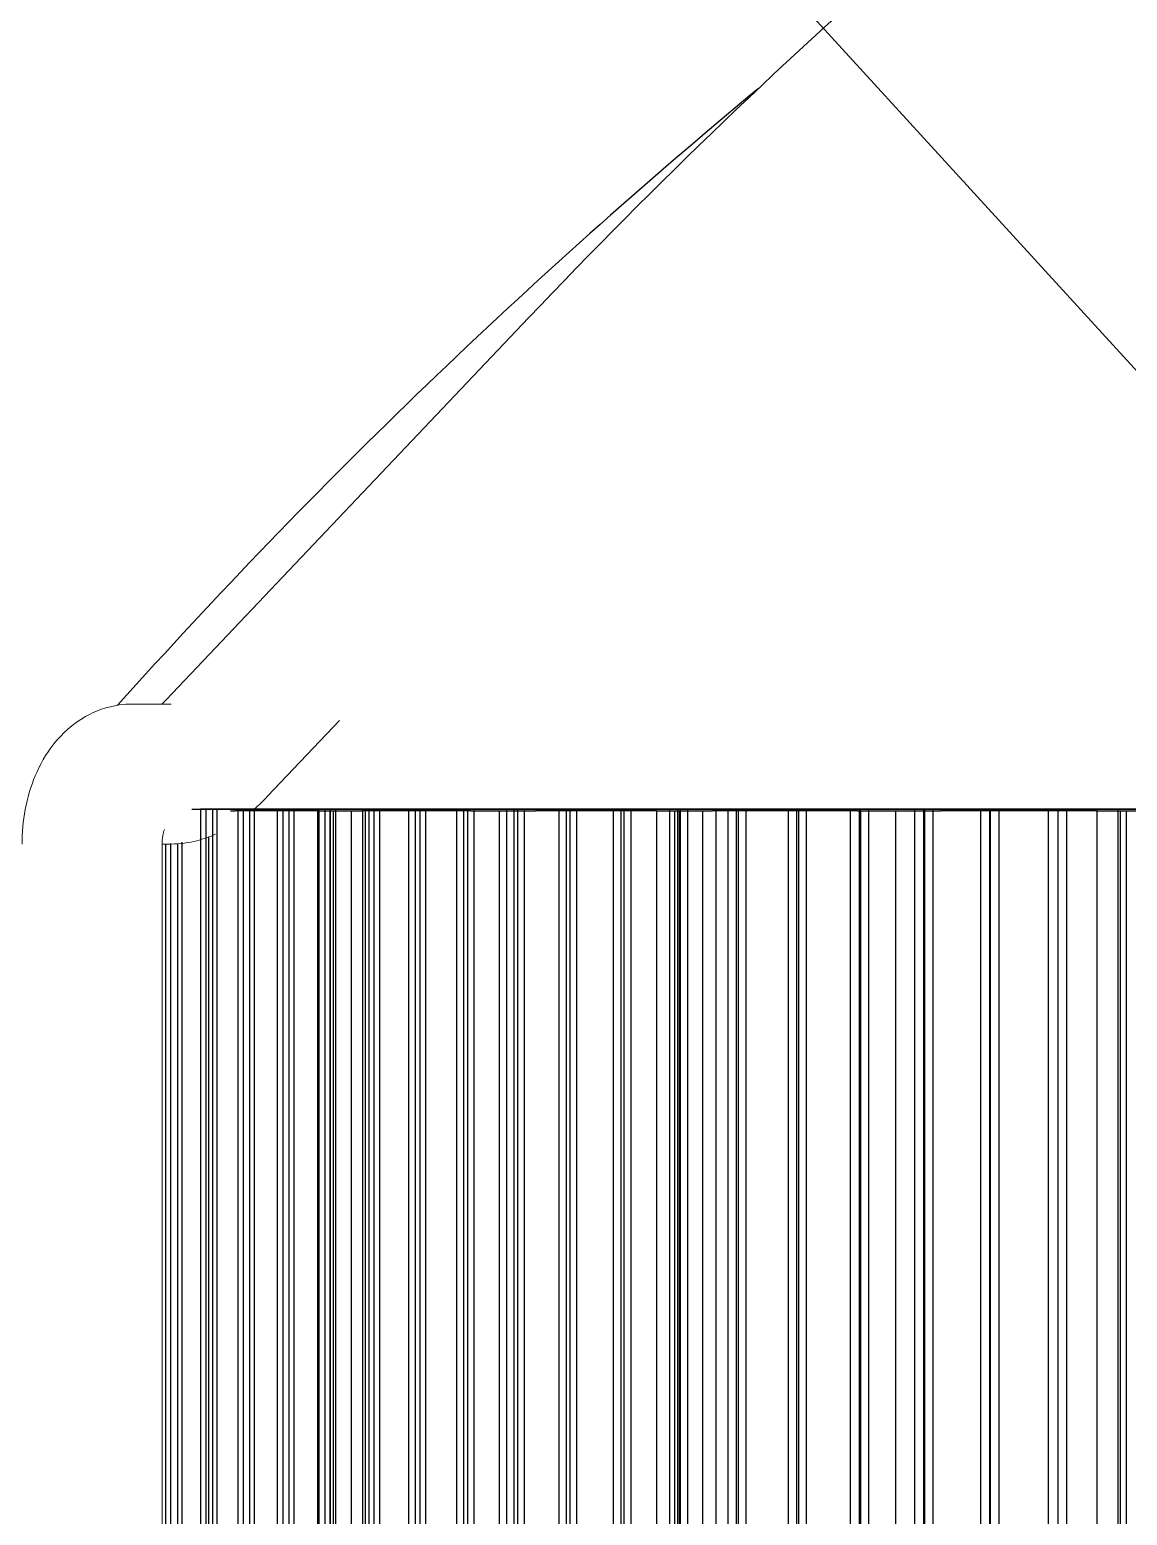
# Model space of a CAD drawing. Header units: millimetres. Extents: x -4172 to 126100, y -2 to 142133.
# Drawn here: x 44038 to 47174, y 46864 to 51110 of the extents above; entities that cross this region are included whole.
import ezdxf

# ---------------------------------------------------------------- set-up
doc = ezdxf.new("R2010")
doc.units = ezdxf.units.MM
doc.header["$LTSCALE"] = 100
doc.layers.add('P_Atmospheric Air (AA)', color=7, linetype='Continuous', lineweight=18, true_color=0x00e100)
doc.layers.add('Symbol', color=7, linetype='Continuous', lineweight=18)
doc.layers.add('Visible', color=7, linetype='Continuous', lineweight=25)

# ---------------------------------------------------------------- blocks, each defined once
blk = doc.blocks.new('Balloon40')
at = {"layer": 'Symbol'}
blk.add_line((476.632, 496.282), (434.987, 541.877), dxfattribs=at)

msp = doc.modelspace()

# ---------------------------------------------------------------- linework, layer by layer
at = {"layer": 'P_Atmospheric Air (AA)'}
for p, q in [((44427.12, 49194.29), (45462.95, 50286.33)), ((44331.03, 49182.58), (44441.61, 49182.58)), ((44717.33, 48919.02), (44922.7, 49135.53)), ((44415.82, 48782.58), (44441.61, 48782.58)), ((44415.82, 45357.58), (44415.82, 48782.58))]:
    msp.add_line(p, q, dxfattribs=at)
for points, knots in [([(45462.95, 50286.33), (45826.5, 50669.61), (46207.17, 51034.91), (46999.4, 51726.32), (47410.96, 52052.43), (48261.35, 52662.57), (48700.19, 52946.6), (49601.26, 53470.06), (50063.5, 53709.48), (51007.31, 54141.6), (51488.88, 54334.3), (51977.98, 54502.77)], [5.49778714, 5.49778714, 5.49778714, 5.49778714, 5.59171005, 5.59171005, 5.68563295, 5.68563295, 5.77955585, 5.77955585, 5.87347875, 5.87347875, 5.96740166, 5.96740166, 5.96740166, 5.96740166]), ([(44015.82, 48782.58), (44015.82, 48815.59), (44018.77, 48848.59), (44030.97, 48913.76), (44040.18, 48945.94), (44066.47, 49008.76), (44083.51, 49039.53), (44129.67, 49097.75), (44159.13, 49125.54), (44225.53, 49162.99), (44258.81, 49175.1), (44306.39, 49181.72), (44318.71, 49182.58), (44331.03, 49182.58)], [4.712389, 4.712389, 4.712389, 4.712389, 5.0265482, 5.0265482, 5.3407075, 5.3407075, 5.6548668, 5.6548668, 5.969026, 5.969026, 6.2032627, 6.2032627, 6.2831853, 6.2831853, 6.2831853, 6.2831853]), ([(44414.72, 49182.58), (44415.15, 49182.94), (44415.59, 49183.31), (44418.74, 49186.01), (44421.74, 49188.8), (44425.61, 49192.72), (44426.36, 49193.5), (44427.12, 49194.29)], [-0.47545887, -0.47545887, -0.47545887, -0.47545887, -0.44974816, -0.44974816, -0.29708289, -0.29708289, -0.26075067, -0.26075067, -0.26075067, -0.26075067]), ([(44415.82, 48782.58), (44415.82, 48787.07), (44416.03, 48791.57), (44416.81, 48800.06), (44417.38, 48804.07), (44418.71, 48811.12), (44419.46, 48814.2), (44420.89, 48819.17), (44421.58, 48821.1), (44422.61, 48823.66), (44422.96, 48824.34), (44422.96, 48824.34)], [4.71238898, 4.71238898, 4.71238898, 4.71238898, 4.87141218, 4.87141218, 5.02772992, 5.02772992, 5.17744031, 5.17744031, 5.32066412, 5.32066412, 5.45823286, 5.45823286, 5.45823286, 5.45823286]), ([(44441.61, 48782.58), (44468.24, 48782.58), (44492.57, 48786.32), (44534.08, 48796.93), (44551.83, 48803.36), (44568.48, 48810.72)], [5.05742163, 5.05742163, 5.05742163, 5.05742163, 5.25042423, 5.25042423, 5.41783579, 5.41783579, 5.41783579, 5.41783579])]:
    msp.add_open_spline(points, degree=3, knots=knots, dxfattribs=at)
msp.add_open_spline([(44679.35, 48882.58), (44692.63, 48894.13), (44705.27, 48906.3), (44717.33, 48919.02)], degree=3, dxfattribs=at)
at = {"layer": 'Visible'}
for p, q in [((44500.75, 48882.58), (44526.72, 48882.58)), ((47919.49, 48882.58), (44525.42, 48882.58)), ((44559.59, 48882.58), (44525.42, 48882.58)), ((44526.72, 48882.58), (44559.59, 48882.58)), ((44526.72, 45357.58), (44526.72, 48882.58)), ((44540.47, 48882.58), (44632.96, 48882.58)), ((44540.47, 48882.58), (44540.47, 45357.58)), ((44573.34, 48882.58), (44540.47, 48882.58)), ((44559.59, 48882.58), (44559.59, 45357.58)), ((44665.54, 48882.58), (44573.34, 48882.58)), ((44573.34, 45357.58), (44573.34, 48882.58)), ((44596.08, 48882.58), (47919.49, 48882.58)), ((44611.48, 48877.58), (44623.3, 48877.58)), ((47919.49, 48882.58), (44613.77, 48882.58)), ((44860.85, 48877.58), (44623.3, 48877.58)), ((44632.96, 45175.6), (44632.96, 48882.58)), ((44632.96, 48882.58), (44665.54, 48882.58)), ((44647.55, 48882.58), (44745.53, 48882.58)), ((44680.14, 48882.58), (44647.55, 48882.58)), ((44647.55, 48882.58), (44647.55, 45162.35)), ((44665.54, 48882.58), (44665.54, 45141.54)), ((44777.81, 48882.58), (44680.14, 48882.58)), ((44680.14, 45119.05), (44680.14, 48882.58)), ((44745.53, 48882.58), (44777.81, 48882.58)), ((44745.53, 43017.58), (44745.53, 48882.58)), ((44760.96, 48882.58), (44864.37, 48882.58)), ((44760.96, 48882.58), (44760.96, 43017.58)), ((44793.25, 48882.58), (44760.96, 48882.58)), ((44777.81, 48882.58), (44777.81, 43017.58)), ((44896.35, 48882.58), (44793.25, 48882.58)), ((44793.25, 43017.58), (44793.25, 48882.58)), ((44860.85, 48877.58), (44895.8, 48877.58)), ((44860.85, 43017.58), (44860.85, 48877.58)), ((44864.37, 43017.58), (44864.37, 48882.58)), ((44864.37, 48882.58), (44896.35, 48882.58)), ((44880.64, 48882.58), (44989.44, 48882.58)), ((44912.62, 48882.58), (44880.64, 48882.58)), ((44880.64, 48882.58), (44880.64, 43017.58)), ((44895.8, 48877.58), (44905.99, 48877.58)), ((44895.8, 43017.58), (44895.8, 48877.58)), ((44896.35, 48882.58), (44896.35, 43017.58)), ((44905.99, 48877.58), (44957.28, 48877.58)), ((44905.99, 43017.58), (44905.99, 48877.58)), ((45021.09, 48882.58), (44912.62, 48882.58)), ((44912.62, 43017.58), (44912.62, 48882.58)), ((44957.28, 48877.58), (44986.26, 48877.58)), ((44957.28, 43017.58), (44957.28, 48877.58)), ((45297.68, 48877.58), (44986.26, 48877.58)), ((44989.44, 48882.58), (45021.09, 48882.58)), ((44989.44, 43017.58), (44989.44, 48882.58)), ((44997.01, 43017.58), (44997.01, 48877.58)), ((45006.53, 48882.58), (45120.66, 48882.58)), ((45006.53, 48882.58), (45006.53, 43017.58)), ((45038.17, 48882.58), (45006.53, 48882.58)), ((45021.09, 48882.58), (45021.09, 43017.58)), ((45151.96, 48882.58), (45038.17, 48882.58)), ((45038.17, 43017.58), (45038.17, 48882.58)), ((45120.66, 43017.58), (45120.66, 48882.58)), ((45120.66, 48882.58), (45151.96, 48882.58)), ((45138.56, 48882.58), (45257.97, 48882.58)), ((45169.86, 48882.58), (45138.56, 48882.58)), ((45138.56, 48882.58), (45138.56, 43017.58)), ((45151.96, 48882.58), (45151.96, 43017.58)), ((45288.9, 48882.58), (45169.86, 48882.58)), ((45169.86, 43017.58), (45169.86, 48882.58)), ((45257.97, 48882.58), (45288.9, 48882.58)), ((45257.97, 43017.58), (45257.97, 48882.58)), ((45276.67, 48882.58), (45401.29, 48882.58)), ((45276.67, 48882.58), (45276.67, 43017.58)), ((45307.61, 48882.58), (45276.67, 48882.58)), ((45288.9, 48882.58), (45288.9, 43017.58)), ((45297.68, 48877.58), (45380.05, 48877.58)), ((45431.85, 48882.58), (45307.61, 48882.58)), ((45307.61, 43017.58), (45307.61, 48882.58)), ((45380.05, 48877.58), (45482.6, 48877.58)), ((45380.05, 43017.58), (45380.05, 48877.58)), ((45401.29, 43017.58), (45401.29, 48882.58)), ((45401.29, 48882.58), (45431.85, 48882.58)), ((45420.79, 48882.58), (45550.56, 48882.58)), ((45451.35, 48882.58), (45420.79, 48882.58)), ((45420.79, 48882.58), (45420.79, 43017.58)), ((45431.85, 48882.58), (45431.85, 43017.58)), ((45580.72, 48882.58), (45451.35, 48882.58)), ((45451.35, 43017.58), (45451.35, 48882.58)), ((45829.38, 48877.58), (45482.6, 48877.58)), ((45550.56, 48882.58), (45580.72, 48882.58)), ((45550.56, 43017.58), (45550.56, 48882.58)), ((45570.84, 48882.58), (45705.69, 48882.58)), ((45570.84, 48882.58), (45570.84, 43017.58)), ((45601.01, 48882.58), (45570.84, 48882.58)), ((45580.72, 48882.58), (45580.72, 43017.58)), ((45735.45, 48882.58), (45601.01, 48882.58)), ((45601.01, 43017.58), (45601.01, 48882.58)), ((45705.69, 43017.58), (45705.69, 48882.58)), ((45705.69, 48882.58), (45735.45, 48882.58)), ((45726.75, 48882.58), (45866.61, 48882.58)), ((45756.51, 48882.58), (45726.75, 48882.58)), ((45726.75, 48882.58), (45726.75, 43017.58)), ((45735.45, 48882.58), (45735.45, 43017.58)), ((45895.95, 48882.58), (45756.51, 48882.58)), ((45756.51, 43017.58), (45756.51, 48882.58)), ((45829.38, 48877.58), (45880.67, 48877.58)), ((45829.38, 43017.58), (45829.38, 48877.58)), ((45866.61, 48882.58), (45895.95, 48882.58)), ((45866.61, 43017.58), (45866.61, 48882.58)), ((45880.67, 48877.58), (45894.57, 48877.58)), ((45880.67, 43017.58), (45880.67, 48877.58)), ((45888.43, 48882.58), (46033.24, 48882.58)), ((45888.43, 48882.58), (45888.43, 43017.58)), ((45917.77, 48882.58), (45888.43, 48882.58)), ((45894.57, 48877.58), (45960.87, 48877.58)), ((45894.57, 43017.58), (45894.57, 48877.58)), ((45895.95, 48882.58), (45895.95, 43017.58)), ((46062.13, 48882.58), (45917.77, 48882.58)), ((45917.77, 43017.58), (45917.77, 48882.58)), ((45960.87, 48877.58), (45988.76, 48877.58)), ((45960.87, 43017.58), (45960.87, 48877.58)), ((46402.14, 48877.58), (45988.76, 48877.58)), ((45999.11, 43017.58), (45999.11, 48877.58)), ((46033.24, 43017.58), (46033.24, 48882.58)), ((46033.24, 48882.58), (46062.13, 48882.58)), ((46055.81, 48882.58), (46205.49, 48882.58)), ((46084.71, 48882.58), (46055.81, 48882.58)), ((46055.81, 48882.58), (46055.81, 43017.58)), ((46062.13, 48882.58), (46062.13, 43017.58)), ((46233.93, 48882.58), (46084.71, 48882.58)), ((46084.71, 43017.58), (46084.71, 48882.58)), ((46205.49, 48882.58), (46233.93, 48882.58)), ((46205.49, 43017.58), (46205.49, 48882.58)), ((46228.8, 48882.58), (46383.27, 48882.58)), ((46228.8, 48882.58), (46228.8, 43017.58)), ((46257.24, 48882.58), (46228.8, 48882.58)), ((46233.93, 48882.58), (46233.93, 43017.58)), ((46411.24, 48882.58), (46257.24, 48882.58)), ((46257.24, 43017.58), (46257.24, 48882.58)), ((46383.27, 43017.58), (46383.27, 48882.58)), ((46383.27, 48882.58), (46411.24, 48882.58)), ((46402.14, 48877.58), (46512.55, 48877.58)), ((46407.31, 48882.58), (46566.49, 48882.58)), ((46435.28, 48882.58), (46407.31, 48882.58)), ((46407.31, 48882.58), (46407.31, 43017.58)), ((46411.24, 48882.58), (46411.24, 43017.58)), ((46593.98, 48882.58), (46435.28, 48882.58)), ((46435.28, 43017.58), (46435.28, 48882.58)), ((46512.55, 48877.58), (46641.18, 48877.58)), ((46512.55, 43017.58), (46512.55, 48877.58)), ((46566.49, 48882.58), (46593.98, 48882.58)), ((46566.49, 43017.58), (46566.49, 48882.58)), ((46591.25, 48882.58), (46755.06, 48882.58)), ((46591.25, 48882.58), (46591.25, 43017.58)), ((46618.74, 48882.58), (46591.25, 48882.58)), ((46593.98, 48882.58), (46593.98, 43017.58)), ((46782.06, 48882.58), (46618.74, 48882.58)), ((46618.74, 43017.58), (46618.74, 48882.58)), ((47088.22, 48877.58), (46641.18, 48877.58)), ((46755.06, 43017.58), (46755.06, 48882.58)), ((46755.06, 48882.58), (46782.06, 48882.58)), ((46780.52, 48882.58), (46948.89, 48882.58)), ((46807.52, 48882.58), (46780.52, 48882.58)), ((46780.52, 48882.58), (46780.52, 43017.58)), ((46782.06, 48882.58), (46782.06, 43017.58)), ((46975.37, 48882.58), (46807.52, 48882.58)), ((46807.52, 43017.58), (46807.52, 48882.58)), ((46948.89, 48882.58), (46975.37, 48882.58)), ((46948.89, 43017.58), (46948.89, 48882.58)), ((46975.04, 48882.58), (47147.86, 48882.58)), ((46975.04, 48882.58), (46975.04, 43017.58)), ((47001.52, 48882.58), (46975.04, 48882.58)), ((46975.37, 48882.58), (46975.37, 43017.58)), ((47173.82, 48882.58), (47001.52, 48882.58)), ((47001.52, 43017.58), (47001.52, 48882.58)), ((47088.22, 48877.58), (47154.52, 48877.58)), ((47088.22, 43017.58), (47088.22, 48877.58)), ((47147.86, 43017.58), (47147.86, 48882.58)), ((47147.86, 48882.58), (47173.82, 48882.58)), ((47154.52, 48877.58), (47171.76, 48877.58)), ((47154.52, 43017.58), (47154.52, 48877.58)), ((47171.76, 48877.58), (47251.35, 48877.58)), ((47171.76, 43017.58), (47171.76, 48877.58)), ((44549.49, 45357.58), (44549.49, 48802.95)), ((44426.88, 45357.58), (44426.88, 48782.58)), ((44439.78, 48783.91), (44439.78, 45357.58)), ((44460.01, 48783.19), (44460.01, 45357.58)), ((44472.91, 45357.58), (44472.91, 48787.4))]:
    msp.add_line(p, q, dxfattribs=at)
msp.add_arc((57036.78, 37769.16), 17108.42, 129.648009, 138.169648, dxfattribs=at)

# ---------------------------------------------------------------- block references
at = {"layer": 'Symbol', "xscale": 100, "yscale": 100, "zscale": 100}
msp.add_blockref('Balloon40', (0, 0), dxfattribs=at)

doc.saveas('drawing.dxf')
